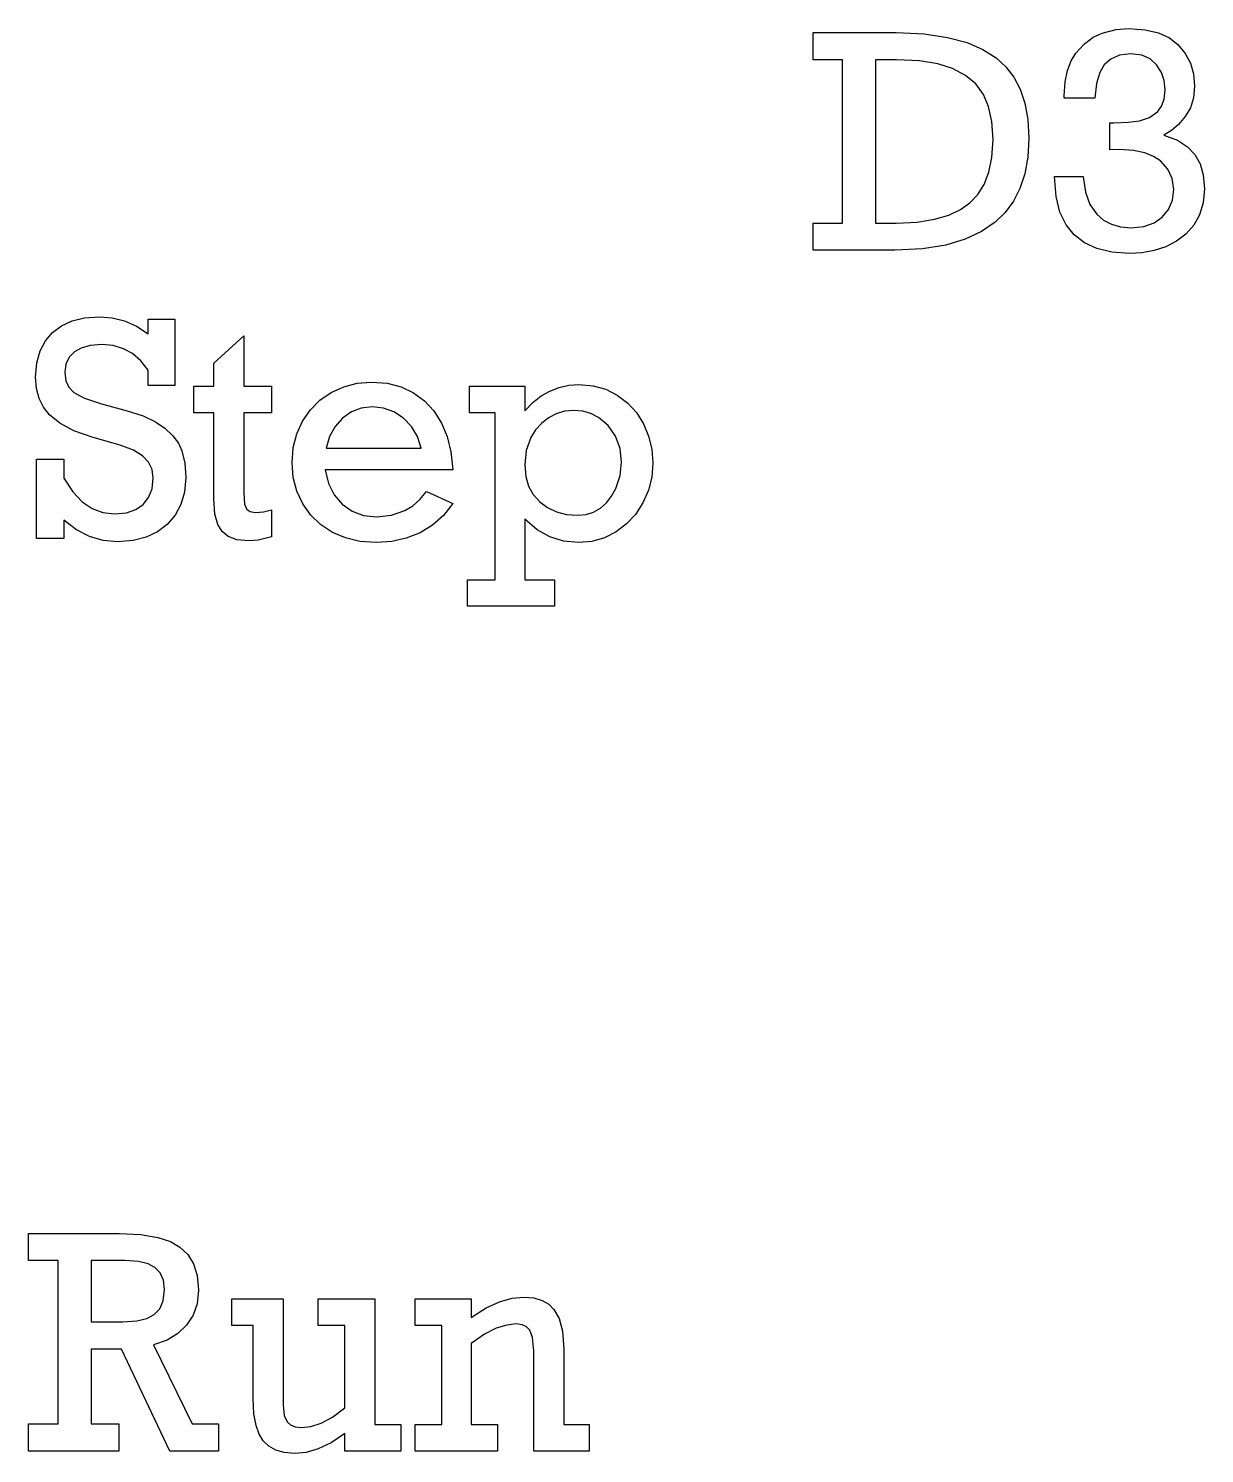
# Model space of a CAD drawing. Header units: inches. Extents: x 0.65 to 6.18, y -4.64 to -1.15.
# Drawn here: x 3.294 to 3.906, y -4.608 to -3.866 of the extents above; entities that cross this region are included whole.
import ezdxf

# ---------------------------------------------------------------- set-up
doc = ezdxf.new("R2010")
doc.units = ezdxf.units.IN
doc.header["$MEASUREMENT"] = 0
doc.layers.add('User.Drawings', color=9, linetype='CONTINUOUS', true_color=0xc2c2c2)

msp = doc.modelspace()

# ---------------------------------------------------------------- linework, layer by layer
at = {"layer": 'User.Drawings', "linetype": 'CONTINUOUS'}
for p, q in [((3.70188, -3.88212), (3.70188, -3.86796)), ((3.70188, -3.86796), (3.74503, -3.86796)), ((3.74503, -3.86796), (3.75964, -3.86861)), ((3.75964, -3.86861), (3.77182, -3.87041)), ((3.77182, -3.87041), (3.78191, -3.87318)), ((3.84304, -3.87373), (3.84756, -3.87035)), ((3.84756, -3.87035), (3.85222, -3.86822)), ((3.85222, -3.86822), (3.85962, -3.86638)), ((3.85962, -3.86638), (3.86604, -3.86581)), ((3.86604, -3.86581), (3.87464, -3.86642)), ((3.87464, -3.86642), (3.8816, -3.86812)), ((3.8816, -3.86812), (3.88723, -3.87075)), ((3.88723, -3.87075), (3.89176, -3.87427)), ((3.78191, -3.87318), (3.79022, -3.87677)), ((3.79022, -3.87677), (3.79703, -3.88112)), ((3.8361, -3.8827), (3.83863, -3.87861)), ((3.83863, -3.87861), (3.84304, -3.87373)), ((3.86725, -3.87906), (3.86124, -3.87976)), ((3.87295, -3.87975), (3.86725, -3.87906)), ((3.89176, -3.87427), (3.89551, -3.87876)), ((3.89551, -3.87876), (3.89818, -3.88378)), ((3.7171, -3.88212), (3.70188, -3.88212)), ((3.7171, -3.9671), (3.7171, -3.88212)), ((3.74518, -3.88212), (3.73426, -3.88212)), ((3.73426, -3.88212), (3.73426, -3.9671)), ((3.75723, -3.88269), (3.74518, -3.88212)), ((3.76679, -3.88425), (3.75723, -3.88269)), ((3.77428, -3.88659), (3.76679, -3.88425)), ((3.78114, -3.89019), (3.77428, -3.88659)), ((3.79703, -3.88112), (3.80206, -3.88572)), ((3.80206, -3.88572), (3.80622, -3.8911)), ((3.83419, -3.88764), (3.8361, -3.8827)), ((3.85335, -3.88474), (3.85098, -3.88878)), ((3.85673, -3.88169), (3.85335, -3.88474)), ((3.86124, -3.87976), (3.85673, -3.88169)), ((3.87729, -3.88165), (3.87295, -3.87975)), ((3.88061, -3.8847), (3.87729, -3.88165)), ((3.88306, -3.88865), (3.88061, -3.8847)), ((3.89818, -3.88378), (3.89981, -3.88941)), ((3.78644, -3.89469), (3.78114, -3.89019)), ((3.80622, -3.8911), (3.80954, -3.89736)), ((3.83253, -3.90078), (3.83297, -3.8936)), ((3.83297, -3.8936), (3.83419, -3.88764)), ((3.85098, -3.88878), (3.84928, -3.89438)), ((3.88452, -3.89295), (3.88306, -3.88865)), ((3.88502, -3.89771), (3.88452, -3.89295)), ((3.89981, -3.88941), (3.90038, -3.89582)), ((3.79041, -3.90015), (3.78644, -3.89469)), ((3.79311, -3.90642), (3.79041, -3.90015)), ((3.80954, -3.89736), (3.81203, -3.90463)), ((3.83253, -3.90199), (3.83253, -3.90078)), ((3.84928, -3.89438), (3.84842, -3.90199)), ((3.88453, -3.90256), (3.88502, -3.89771)), ((3.90038, -3.89582), (3.89981, -3.90193)), ((3.79485, -3.91415), (3.79311, -3.90642)), ((3.81203, -3.90463), (3.8136, -3.91309)), ((3.84842, -3.90199), (3.83253, -3.90199)), ((3.88114, -3.90901), (3.88321, -3.90624)), ((3.88321, -3.90624), (3.88453, -3.90256)), ((3.89817, -3.90716), (3.89552, -3.91169)), ((3.89981, -3.90193), (3.89817, -3.90716)), ((3.79549, -3.92367), (3.79485, -3.91415)), ((3.8136, -3.91309), (3.81416, -3.92292)), ((3.85617, -3.929), (3.85617, -3.91492)), ((3.85617, -3.91492), (3.85828, -3.91492)), ((3.85828, -3.91492), (3.86578, -3.91463)), ((3.86578, -3.91463), (3.87165, -3.91387)), ((3.87165, -3.91387), (3.87686, -3.91211)), ((3.87686, -3.91211), (3.88114, -3.90901)), ((3.89203, -3.91572), (3.88831, -3.91887)), ((3.89552, -3.91169), (3.89203, -3.91572)), ((3.79491, -3.93287), (3.79549, -3.92367)), ((3.81416, -3.92292), (3.8136, -3.93285)), ((3.88831, -3.91887), (3.88434, -3.92125)), ((3.88434, -3.92125), (3.89143, -3.92398)), ((3.86122, -3.92885), (3.85617, -3.929)), ((3.86856, -3.9293), (3.86122, -3.92885)), ((3.87438, -3.93051), (3.86856, -3.9293)), ((3.87896, -3.93236), (3.87438, -3.93051)), ((3.89143, -3.92398), (3.8967, -3.92737)), ((3.8967, -3.92737), (3.90049, -3.93138)), ((3.79332, -3.94054), (3.79491, -3.93287)), ((3.8136, -3.93285), (3.81201, -3.94151)), ((3.88253, -3.93476), (3.87896, -3.93236)), ((3.88641, -3.93909), (3.88253, -3.93476)), ((3.90049, -3.93138), (3.90319, -3.9362)), ((3.90319, -3.9362), (3.90489, -3.94205)), ((3.79082, -3.94693), (3.79332, -3.94054)), ((3.81201, -3.94151), (3.80948, -3.94909)), ((3.82824, -3.95317), (3.82749, -3.94292)), ((3.82749, -3.94292), (3.8424, -3.94292)), ((3.8424, -3.94292), (3.8435, -3.95103)), ((3.88868, -3.94397), (3.88641, -3.93909)), ((3.88946, -3.94963), (3.88868, -3.94397)), ((3.90489, -3.94205), (3.9055, -3.94918)), ((3.78336, -3.95662), (3.78751, -3.95224)), ((3.78751, -3.95224), (3.79082, -3.94693)), ((3.80948, -3.94909), (3.80607, -3.95574)), ((3.8303, -3.96138), (3.82824, -3.95317)), ((3.8435, -3.95103), (3.8459, -3.95744)), ((3.88877, -3.95524), (3.88946, -3.94963)), ((3.9055, -3.94918), (3.90484, -3.95653)), ((3.77247, -3.96294), (3.7785, -3.96008)), ((3.7785, -3.96008), (3.78336, -3.95662)), ((3.80607, -3.95574), (3.80178, -3.96156)), ((3.8459, -3.95744), (3.84947, -3.96249)), ((3.88351, -3.96397), (3.8868, -3.95995)), ((3.8868, -3.95995), (3.88877, -3.95524)), ((3.90484, -3.95653), (3.90294, -3.96278)), ((3.70188, -3.98126), (3.70188, -3.9671)), ((3.70188, -3.9671), (3.7171, -3.9671)), ((3.73426, -3.9671), (3.74503, -3.9671)), ((3.74503, -3.9671), (3.75602, -3.96658)), ((3.75602, -3.96658), (3.76507, -3.96514)), ((3.76507, -3.96514), (3.77247, -3.96294)), ((3.79658, -3.96664), (3.78951, -3.97154)), ((3.80178, -3.96156), (3.79658, -3.96664)), ((3.83348, -3.96793), (3.8303, -3.96138)), ((3.83773, -3.97314), (3.83348, -3.96793)), ((3.84947, -3.96249), (3.85296, -3.9655)), ((3.85296, -3.9655), (3.85703, -3.96767)), ((3.85703, -3.96767), (3.86179, -3.96902)), ((3.87396, -3.96883), (3.87924, -3.96696)), ((3.87924, -3.96696), (3.88351, -3.96397)), ((3.89989, -3.96815), (3.89578, -3.97282)), ((3.90294, -3.96278), (3.89989, -3.96815)), ((3.781, -3.97554), (3.77083, -3.97859)), ((3.78951, -3.97154), (3.781, -3.97554)), ((3.84311, -3.97729), (3.83773, -3.97314)), ((3.86179, -3.96902), (3.8674, -3.9695)), ((3.8674, -3.9695), (3.87396, -3.96883)), ((3.89578, -3.97282), (3.89098, -3.97655)), ((3.74428, -3.98126), (3.70188, -3.98126)), ((3.7587, -3.98055), (3.74428, -3.98126)), ((3.77083, -3.97859), (3.7587, -3.98055)), ((3.84954, -3.98035), (3.84311, -3.97729)), ((3.85725, -3.98229), (3.84954, -3.98035)), ((3.86649, -3.98298), (3.85725, -3.98229)), ((3.8731, -3.98258), (3.86649, -3.98298)), ((3.87938, -3.98138), (3.8731, -3.98258)), ((3.88539, -3.97941), (3.87938, -3.98138)), ((3.89098, -3.97655), (3.88539, -3.97941)), ((3.31069, -4.02057), (3.31619, -4.01801)), ((3.31619, -4.01801), (3.32272, -4.01638)), ((3.32272, -4.01638), (3.33049, -4.01581)), ((3.33049, -4.01581), (3.33709, -4.01636)), ((3.33709, -4.01636), (3.34345, -4.01801)), ((3.34345, -4.01801), (3.34967, -4.02079)), ((3.35579, -4.0248), (3.35579, -4.0171)), ((3.35579, -4.0171), (3.36965, -4.0171)), ((3.36965, -4.0171), (3.36965, -4.05156)), ((3.30229, -4.02843), (3.30606, -4.02405)), ((3.30606, -4.02405), (3.31069, -4.02057)), ((3.34967, -4.02079), (3.35579, -4.0248)), ((3.38993, -4.03999), (3.40552, -4.02572)), ((3.40552, -4.02572), (3.40552, -4.05199)), ((3.29782, -4.03985), (3.29955, -4.03364)), ((3.29955, -4.03364), (3.30229, -4.02843)), ((3.31739, -4.0341), (3.31466, -4.03693)), ((3.3209, -4.03213), (3.31739, -4.0341)), ((3.32557, -4.03082), (3.3209, -4.03213)), ((3.3317, -4.03034), (3.32557, -4.03082)), ((3.33761, -4.03089), (3.3317, -4.03034)), ((3.34287, -4.03247), (3.33761, -4.03089)), ((3.34759, -4.03506), (3.34287, -4.03247)), ((3.35189, -4.03875), (3.34759, -4.03506)), ((3.29721, -4.04726), (3.29782, -4.03985)), ((3.313, -4.04047), (3.31242, -4.04493)), ((3.31466, -4.03693), (3.313, -4.04047)), ((3.35579, -4.04368), (3.35189, -4.03875)), ((3.38993, -4.05199), (3.38993, -4.03999)), ((3.29771, -4.05328), (3.29721, -4.04726)), ((3.31242, -4.04493), (3.31298, -4.04921)), ((3.31298, -4.04921), (3.31454, -4.05258)), ((3.35579, -4.05156), (3.35579, -4.04368)), ((3.46452, -4.05045), (3.47201, -4.04984)), ((3.47201, -4.04984), (3.48019, -4.05049)), ((3.29911, -4.05847), (3.29771, -4.05328)), ((3.31454, -4.05258), (3.31712, -4.05525)), ((3.31712, -4.05525), (3.32258, -4.0583)), ((3.36965, -4.05156), (3.35579, -4.05156)), ((3.37962, -4.06593), (3.37962, -4.05199)), ((3.37962, -4.05199), (3.38993, -4.05199)), ((3.40552, -4.05199), (3.41998, -4.05199)), ((3.41998, -4.05199), (3.41998, -4.06593)), ((3.44519, -4.05928), (3.45107, -4.05523)), ((3.45107, -4.05523), (3.45758, -4.05225)), ((3.45758, -4.05225), (3.46452, -4.05045)), ((3.48019, -4.05049), (3.4874, -4.05235)), ((3.4874, -4.05235), (3.49381, -4.05537)), ((3.49381, -4.05537), (3.49952, -4.05955)), ((3.52304, -4.06593), (3.52304, -4.05199)), ((3.52304, -4.05199), (3.55188, -4.05199)), ((3.55188, -4.05199), (3.55188, -4.0648)), ((3.55604, -4.06049), (3.56035, -4.05709)), ((3.56035, -4.05709), (3.56483, -4.05451)), ((3.56483, -4.05451), (3.56965, -4.05264)), ((3.56965, -4.05264), (3.57468, -4.05151)), ((3.57468, -4.05151), (3.57997, -4.05113)), ((3.57997, -4.05113), (3.58729, -4.05177)), ((3.58729, -4.05177), (3.5939, -4.05361)), ((3.5939, -4.05361), (3.59993, -4.05665)), ((3.59993, -4.05665), (3.60532, -4.06076)), ((3.30138, -4.06297), (3.29911, -4.05847)), ((3.30452, -4.0669), (3.30138, -4.06297)), ((3.32258, -4.0583), (3.33155, -4.06126)), ((3.33155, -4.06126), (3.34487, -4.0648)), ((3.43613, -4.07018), (3.44023, -4.06424)), ((3.44023, -4.06424), (3.44519, -4.05928)), ((3.46666, -4.06345), (3.46157, -4.0654)), ((3.47231, -4.06279), (3.46666, -4.06345)), ((3.47827, -4.06345), (3.47231, -4.06279)), ((3.48367, -4.06541), (3.47827, -4.06345)), ((3.49952, -4.05955), (3.50439, -4.06478)), ((3.55188, -4.0648), (3.55604, -4.06049)), ((3.57733, -4.06464), (3.57253, -4.06508)), ((3.58195, -4.06506), (3.57733, -4.06464)), ((3.60532, -4.06076), (3.60983, -4.0657)), ((3.3098, -4.07122), (3.30452, -4.0669)), ((3.31716, -4.07519), (3.3098, -4.07122)), ((3.34487, -4.0648), (3.35322, -4.0675)), ((3.35322, -4.0675), (3.35962, -4.07051)), ((3.35962, -4.07051), (3.36442, -4.07376)), ((3.38993, -4.06593), (3.37962, -4.06593)), ((3.38993, -4.1107), (3.38993, -4.06593)), ((3.41998, -4.06593), (3.40552, -4.06593)), ((3.40552, -4.06593), (3.40552, -4.10747)), ((3.43312, -4.07674), (3.43613, -4.07018)), ((3.45687, -4.06869), (3.45303, -4.07298)), ((3.46157, -4.0654), (3.45687, -4.06869)), ((3.48865, -4.06869), (3.48367, -4.06541)), ((3.4928, -4.07301), (3.48865, -4.06869)), ((3.50439, -4.06478), (3.50845, -4.07118)), ((3.50845, -4.07118), (3.5114, -4.07821)), ((3.53629, -4.06593), (3.52304, -4.06593)), ((3.53629, -4.09285), (3.53629, -4.06593)), ((3.56046, -4.07138), (3.55744, -4.07478)), ((3.56408, -4.06852), (3.56046, -4.07138)), ((3.56814, -4.06637), (3.56408, -4.06852)), ((3.57253, -4.06508), (3.56814, -4.06637)), ((3.58616, -4.06627), (3.58195, -4.06506)), ((3.59006, -4.06829), (3.58616, -4.06627)), ((3.59509, -4.07254), (3.59006, -4.06829)), ((3.60983, -4.0657), (3.61352, -4.07155)), ((3.61352, -4.07155), (3.61621, -4.07796)), ((3.3271, -4.07872), (3.31716, -4.07519)), ((3.34126, -4.08271), (3.3271, -4.07872)), ((3.36442, -4.07376), (3.36862, -4.07775)), ((3.36862, -4.07775), (3.37151, -4.08167)), ((3.43129, -4.08384), (3.43312, -4.07674)), ((3.4502, -4.07813), (3.44837, -4.0843)), ((3.45303, -4.07298), (3.4502, -4.07813)), ((3.49587, -4.07816), (3.4928, -4.07301)), ((3.49791, -4.0843), (3.49587, -4.07816)), ((3.5114, -4.07821), (3.51336, -4.08624)), ((3.55497, -4.07878), (3.55256, -4.08544)), ((3.55744, -4.07478), (3.55497, -4.07878)), ((3.59895, -4.07807), (3.59509, -4.07254)), ((3.60137, -4.08445), (3.59895, -4.07807)), ((3.61621, -4.07796), (3.61783, -4.08476)), ((3.34812, -4.08522), (3.34126, -4.08271)), ((3.35287, -4.08818), (3.34812, -4.08522)), ((3.37151, -4.08167), (3.3733, -4.08557)), ((3.3733, -4.08557), (3.37484, -4.09204)), ((3.43067, -4.09163), (3.43126, -4.0843)), ((3.43126, -4.0843), (3.43129, -4.08384)), ((3.44837, -4.0843), (3.49791, -4.0843)), ((3.51336, -4.08624), (3.51426, -4.09545)), ((3.55256, -4.08544), (3.55174, -4.09285)), ((3.60218, -4.0915), (3.60137, -4.08445)), ((3.61783, -4.08476), (3.61838, -4.09205)), ((3.29766, -4.13126), (3.29766, -4.0899)), ((3.29766, -4.0899), (3.31182, -4.0899)), ((3.31182, -4.0899), (3.31182, -4.09987)), ((3.35599, -4.09152), (3.35287, -4.08818)), ((3.35781, -4.09528), (3.35599, -4.09152)), ((3.37484, -4.09204), (3.37537, -4.09949)), ((3.4313, -4.09946), (3.43067, -4.09163)), ((3.53629, -4.15273), (3.53629, -4.09285)), ((3.55174, -4.09285), (3.55227, -4.09892)), ((3.60145, -4.09855), (3.60218, -4.0915)), ((3.61838, -4.09205), (3.61781, -4.09928)), ((3.31182, -4.09987), (3.3165, -4.10703)), ((3.35779, -4.10539), (3.35843, -4.09964)), ((3.35843, -4.09964), (3.35781, -4.09528)), ((3.37537, -4.09949), (3.37472, -4.10708)), ((3.43316, -4.1066), (3.4313, -4.09946)), ((3.51426, -4.09545), (3.44791, -4.09545)), ((3.44791, -4.09545), (3.4496, -4.1027)), ((3.55227, -4.09892), (3.55377, -4.10406)), ((3.59924, -4.10519), (3.60145, -4.09855)), ((3.61781, -4.09928), (3.6161, -4.10613)), ((3.3165, -4.10703), (3.32144, -4.11219)), ((3.35602, -4.10992), (3.35779, -4.10539)), ((3.37472, -4.10708), (3.37287, -4.11357)), ((3.40552, -4.10747), (3.40597, -4.11335)), ((3.4362, -4.11317), (3.43316, -4.1066)), ((3.4496, -4.1027), (3.45254, -4.1086)), ((3.45254, -4.1086), (3.45673, -4.11342)), ((3.49724, -4.11097), (3.50055, -4.10683)), ((3.50055, -4.10683), (3.51426, -4.11301)), ((3.55377, -4.10406), (3.55618, -4.10844)), ((3.55618, -4.10844), (3.55953, -4.11219)), ((3.59699, -4.10927), (3.59924, -4.10519)), ((3.6161, -4.10613), (3.61326, -4.1127)), ((3.32144, -4.11219), (3.32665, -4.11569)), ((3.32665, -4.11569), (3.33223, -4.11775)), ((3.34452, -4.11784), (3.34936, -4.11616)), ((3.34936, -4.11616), (3.35316, -4.11352)), ((3.35316, -4.11352), (3.35602, -4.10992)), ((3.37287, -4.11357), (3.36988, -4.11914)), ((3.39052, -4.11862), (3.38993, -4.1107)), ((3.40597, -4.11335), (3.40692, -4.11587)), ((3.40692, -4.11587), (3.40869, -4.11726)), ((3.41581, -4.11744), (3.41998, -4.11636)), ((3.41998, -4.11636), (3.41998, -4.13045)), ((3.44038, -4.11907), (3.4362, -4.11317)), ((3.45673, -4.11342), (3.46197, -4.11706)), ((3.48933, -4.11677), (3.49351, -4.11426)), ((3.49351, -4.11426), (3.49724, -4.11097)), ((3.51426, -4.11301), (3.50946, -4.11922)), ((3.55953, -4.11219), (3.56361, -4.1152)), ((3.56361, -4.1152), (3.56822, -4.11737)), ((3.5875, -4.11752), (3.59111, -4.11542)), ((3.59111, -4.11542), (3.59428, -4.11266)), ((3.59428, -4.11266), (3.59699, -4.10927)), ((3.61326, -4.1127), (3.60939, -4.1187)), ((3.31849, -4.12676), (3.31182, -4.12173)), ((3.31182, -4.12173), (3.31182, -4.13126)), ((3.33223, -4.11775), (3.33833, -4.11845)), ((3.33833, -4.11845), (3.34452, -4.11784)), ((3.36573, -4.12395), (3.36068, -4.1278)), ((3.36988, -4.11914), (3.36573, -4.12395)), ((3.39204, -4.12404), (3.39052, -4.11862)), ((3.39422, -4.12762), (3.39204, -4.12404)), ((3.40869, -4.11726), (3.41169, -4.11779)), ((3.41169, -4.11779), (3.41581, -4.11744)), ((3.44551, -4.12401), (3.44038, -4.11907)), ((3.45168, -4.12807), (3.44551, -4.12401)), ((3.46197, -4.11706), (3.46792, -4.11925)), ((3.46792, -4.11925), (3.4748, -4.12001)), ((3.4748, -4.12001), (3.48239, -4.11919)), ((3.48239, -4.11919), (3.48933, -4.11677)), ((3.50946, -4.11922), (3.50382, -4.12427)), ((3.55823, -4.12668), (3.55188, -4.12125)), ((3.55188, -4.12125), (3.55188, -4.15273)), ((3.56822, -4.11737), (3.57346, -4.11871)), ((3.57346, -4.11871), (3.57945, -4.11918)), ((3.57945, -4.11918), (3.58364, -4.11876)), ((3.58364, -4.11876), (3.5875, -4.11752)), ((3.60475, -4.12372), (3.59928, -4.12786)), ((3.60939, -4.1187), (3.60475, -4.12372)), ((3.31182, -4.13126), (3.29766, -4.13126)), ((3.32533, -4.13024), (3.31849, -4.12676)), ((3.33243, -4.13229), (3.32533, -4.13024)), ((3.3548, -4.1306), (3.34794, -4.13236)), ((3.36068, -4.1278), (3.3548, -4.1306)), ((3.39743, -4.13021), (3.39422, -4.12762)), ((3.40197, -4.13191), (3.39743, -4.13021)), ((3.41998, -4.13045), (3.41305, -4.1321)), ((3.45849, -4.13099), (3.45168, -4.12807)), ((3.46602, -4.13279), (3.45849, -4.13099)), ((3.49012, -4.13111), (3.48253, -4.13283)), ((3.49727, -4.12826), (3.49012, -4.13111)), ((3.50382, -4.12427), (3.49727, -4.12826)), ((3.5649, -4.13043), (3.55823, -4.12668)), ((3.572, -4.13266), (3.5649, -4.13043)), ((3.59319, -4.13094), (3.58669, -4.13279)), ((3.59928, -4.12786), (3.59319, -4.13094)), ((3.33991, -4.13298), (3.33243, -4.13229)), ((3.34794, -4.13236), (3.33991, -4.13298)), ((3.40831, -4.13255), (3.40197, -4.13191)), ((3.41305, -4.1321), (3.40831, -4.13255)), ((3.47442, -4.13341), (3.46602, -4.13279)), ((3.48253, -4.13283), (3.47442, -4.13341)), ((3.57967, -4.13341), (3.572, -4.13266)), ((3.58669, -4.13279), (3.57967, -4.13341)), ((3.52199, -4.16658), (3.52199, -4.15273)), ((3.52199, -4.15273), (3.53629, -4.15273)), ((3.55188, -4.15273), (3.56732, -4.15273)), ((3.56732, -4.15273), (3.56732, -4.16658)), ((3.56732, -4.16658), (3.52199, -4.16658)), ((3.29352, -4.50712), (3.29352, -4.49296)), ((3.29352, -4.49296), (3.34066, -4.49296)), ((3.34066, -4.49296), (3.35203, -4.49353)), ((3.35203, -4.49353), (3.36077, -4.49504)), ((3.36077, -4.49504), (3.36738, -4.49727)), ((3.36738, -4.49727), (3.37228, -4.50008)), ((3.37228, -4.50008), (3.37641, -4.504)), ((3.30888, -4.50712), (3.29352, -4.50712)), ((3.30888, -4.53906), (3.30888, -4.50712)), ((3.3436, -4.50712), (3.32605, -4.50712)), ((3.32605, -4.50712), (3.32605, -4.53906)), ((3.35073, -4.50761), (3.3436, -4.50712)), ((3.35581, -4.5089), (3.35073, -4.50761)), ((3.35933, -4.51077), (3.35581, -4.5089)), ((3.37641, -4.504), (3.37941, -4.50889)), ((3.37941, -4.50889), (3.38132, -4.51498)), ((3.36202, -4.51356), (3.35933, -4.51077)), ((3.3637, -4.51729), (3.36202, -4.51356)), ((3.38132, -4.51498), (3.382, -4.52256)), ((3.36363, -4.52813), (3.36431, -4.52227)), ((3.36431, -4.52227), (3.3637, -4.51729)), ((3.382, -4.52256), (3.38128, -4.52958)), ((3.36181, -4.53231), (3.36363, -4.52813)), ((3.38128, -4.52958), (3.37921, -4.53559)), ((3.39933, -4.54093), (3.39933, -4.52699)), ((3.39933, -4.52699), (3.42598, -4.52699)), ((3.42598, -4.52699), (3.42598, -4.58216)), ((3.44421, -4.54093), (3.44421, -4.52699)), ((3.44421, -4.52699), (3.4738, -4.52699)), ((3.4738, -4.52699), (3.4738, -4.5924)), ((3.49466, -4.54093), (3.49466, -4.52699)), ((3.49466, -4.52699), (3.52395, -4.52699)), ((3.52395, -4.52699), (3.52395, -4.53674)), ((3.52395, -4.53674), (3.53162, -4.53181)), ((3.53162, -4.53181), (3.53865, -4.52855)), ((3.53865, -4.52855), (3.54517, -4.52672)), ((3.54517, -4.52672), (3.55128, -4.52613)), ((3.55128, -4.52613), (3.55653, -4.52659)), ((3.55653, -4.52659), (3.56078, -4.52788)), ((3.56078, -4.52788), (3.56421, -4.5299)), ((3.56421, -4.5299), (3.56698, -4.53268)), ((3.30888, -4.5921), (3.30888, -4.53906)), ((3.32605, -4.53906), (3.34254, -4.53906)), ((3.34254, -4.53906), (3.34987, -4.53855)), ((3.34987, -4.53855), (3.35518, -4.53721)), ((3.35518, -4.53721), (3.35896, -4.53525)), ((3.35896, -4.53525), (3.36181, -4.53231)), ((3.37921, -4.53559), (3.37582, -4.54081)), ((3.56698, -4.53268), (3.5696, -4.53734)), ((3.5696, -4.53734), (3.57139, -4.54393)), ((3.3713, -4.54511), (3.36562, -4.5485)), ((3.37582, -4.54081), (3.3713, -4.54511)), ((3.4104, -4.54093), (3.39933, -4.54093)), ((3.4104, -4.57891), (3.4104, -4.54093)), ((3.45821, -4.54093), (3.44421, -4.54093)), ((3.45821, -4.58382), (3.45821, -4.54093)), ((3.50858, -4.54093), (3.49466, -4.54093)), ((3.50858, -4.5924), (3.50858, -4.54093)), ((3.53087, -4.54552), (3.52395, -4.55036)), ((3.53697, -4.54239), (3.53087, -4.54552)), ((3.5424, -4.54068), (3.53697, -4.54239)), ((3.54729, -4.54014), (3.5424, -4.54068)), ((3.55038, -4.54054), (3.54729, -4.54014)), ((3.55266, -4.54163), (3.55038, -4.54054)), ((3.55433, -4.54338), (3.55266, -4.54163)), ((3.55585, -4.5472), (3.55433, -4.54338)), ((3.57139, -4.54393), (3.57206, -4.55306)), ((3.34194, -4.55329), (3.32605, -4.55329)), ((3.32605, -4.55329), (3.32605, -4.5921)), ((3.36701, -4.60626), (3.34194, -4.55329)), ((3.36562, -4.5485), (3.35858, -4.55096)), ((3.35858, -4.55096), (3.37861, -4.5921)), ((3.52395, -4.55036), (3.52395, -4.5924)), ((3.55648, -4.55405), (3.55585, -4.5472)), ((3.55648, -4.60626), (3.55648, -4.55405)), ((3.57206, -4.55306), (3.57206, -4.5924)), ((3.41082, -4.58688), (3.4104, -4.57891)), ((3.42598, -4.58216), (3.42662, -4.58777)), ((3.45169, -4.58861), (3.45821, -4.58382)), ((3.41194, -4.59296), (3.41082, -4.58688)), ((3.42662, -4.58777), (3.42821, -4.59114)), ((3.42821, -4.59114), (3.4299, -4.59265)), ((3.44582, -4.59172), (3.45169, -4.58861)), ((3.29352, -4.60626), (3.29352, -4.5921)), ((3.29352, -4.5921), (3.30888, -4.5921)), ((3.32605, -4.5921), (3.34051, -4.5921)), ((3.34051, -4.5921), (3.34051, -4.60626)), ((3.37861, -4.5921), (3.39247, -4.5921)), ((3.39247, -4.5921), (3.39247, -4.60626)), ((3.4136, -4.59754), (3.41194, -4.59296)), ((3.4157, -4.60092), (3.4136, -4.59754)), ((3.4299, -4.59265), (3.43226, -4.59363)), ((3.43226, -4.59363), (3.43555, -4.594)), ((3.43555, -4.594), (3.44049, -4.59345)), ((3.44049, -4.59345), (3.44582, -4.59172)), ((3.45821, -4.59708), (3.45096, -4.60194)), ((3.45821, -4.60626), (3.45821, -4.59708)), ((3.4738, -4.5924), (3.48736, -4.5924)), ((3.48736, -4.5924), (3.48736, -4.60626)), ((3.49466, -4.60626), (3.49466, -4.5924)), ((3.49466, -4.5924), (3.50858, -4.5924)), ((3.52395, -4.5924), (3.53757, -4.5924)), ((3.53757, -4.5924), (3.53757, -4.60626)), ((3.57206, -4.5924), (3.58532, -4.5924)), ((3.58532, -4.5924), (3.58532, -4.60626)), ((3.41858, -4.60372), (3.4157, -4.60092)), ((3.42217, -4.60577), (3.41858, -4.60372)), ((3.42663, -4.60708), (3.42217, -4.60577)), ((3.44428, -4.60516), (3.43805, -4.60697)), ((3.45096, -4.60194), (3.44428, -4.60516)), ((3.34051, -4.60626), (3.29352, -4.60626)), ((3.39247, -4.60626), (3.36701, -4.60626)), ((3.43216, -4.60755), (3.42663, -4.60708)), ((3.43805, -4.60697), (3.43216, -4.60755)), ((3.48736, -4.60626), (3.45821, -4.60626)), ((3.53757, -4.60626), (3.49466, -4.60626)), ((3.58532, -4.60626), (3.55648, -4.60626))]:
    msp.add_line(p, q, dxfattribs=at)

doc.saveas('drawing.dxf')
